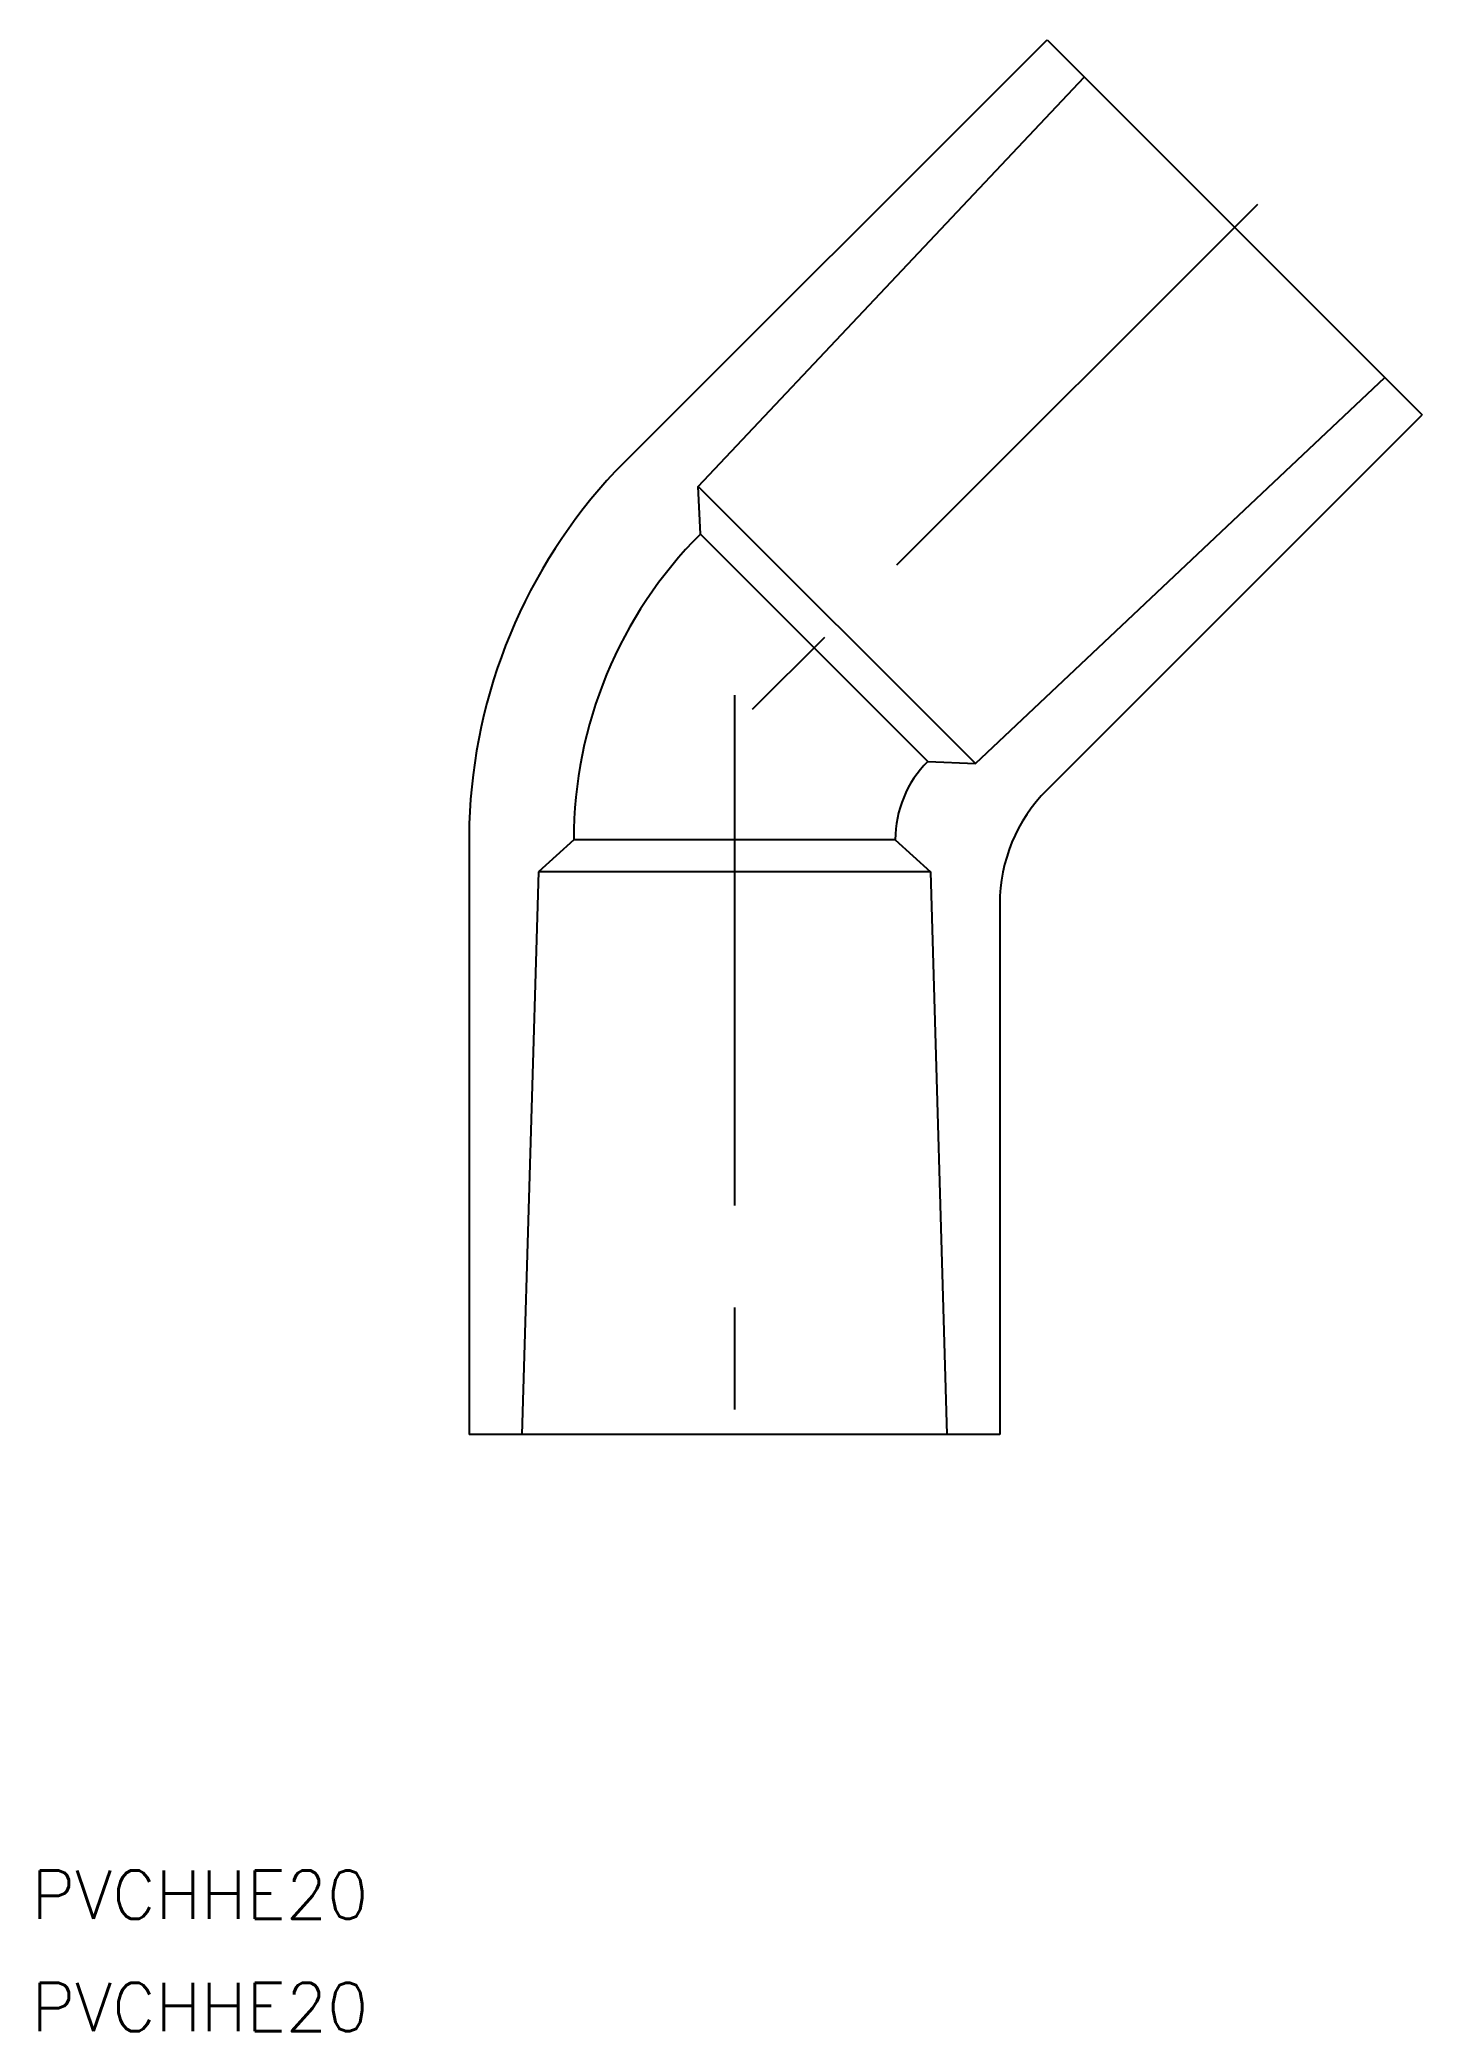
# Model space of a CAD drawing. Extents: x -43 to 43, y -37 to 87.
import ezdxf

# ---------------------------------------------------------------- set-up
doc = ezdxf.new("R2010")
doc.units = 0
doc.linetypes.add('CENTER', pattern=[50.8, 31.75, -6.35, 6.35, -6.35])
doc.layers.get('0').update_dxf_attribs({"linetype": 'CONTINUOUS'})
doc.layers.add('CENTER', color=1, linetype='CENTER')
doc.styles.get("Standard").update_dxf_attribs({"font": 'txt.shx', "height": 3, "bigfont": 'bigfont.shx'})

msp = doc.modelspace()

# ---------------------------------------------------------------- linework, layer by layer
at = {"color": 7, "linetype": 'CONTINUOUS'}
for p, q in [((-7.42, 59.91), (19.45, 86.78)), ((19.45, 86.78), (42.78, 63.45)), ((-2.26, 58.99), (21.76, 84.46)), ((14.99, 41.74), (40.46, 65.76)), ((19.43, 40.09), (42.78, 63.45)), ((-2.26, 58.99), (14.99, 41.74)), ((-2.12, 56.02), (-2.26, 58.99)), ((-2.12, 56.02), (12.02, 41.88)), ((12.02, 41.88), (14.99, 41.74)), ((-16.5, 38), (-16.5, 0)), ((-10, 37), (-12.2, 35)), ((10, 37), (-10, 37)), ((10, 37), (12.2, 35)), ((-12.2, 35), (-13.22, 0)), ((12.2, 35), (-12.2, 35)), ((12.2, 35), (13.22, 0)), ((16.5, 33.02), (16.5, 0)), ((16.5, 0), (-16.5, 0))]:
    msp.add_line(p, q, dxfattribs=at)
for centre, radius, start, end in [((17.12, 36.91), 33.64, 136.8581, 178.1419), ((16.9, 37), 26.9, 135, 180), ((16.9, 37), 6.9, 135, 180), ((26.5, 33.02), 10, 135, 180)]:
    msp.add_arc(centre, radius, start, end, dxfattribs=at)
at = {"layer": 'CENTER', "color": 1, "linetype": 'CENTER'}
for p, q in [((32.53, 76.53), (-1.41, 42.59)), ((0, 46), (0, -2))]:
    msp.add_line(p, q, dxfattribs=at)

# ---------------------------------------------------------------- texts
at = {"color": 7, "linetype": 'CONTINUOUS'}
for p in [(-43.73, -30.14), (-43.73, -37.14)]:
    msp.add_text('PVCHHE20', height=3, dxfattribs=at).set_placement(p)

doc.saveas('drawing.dxf')
